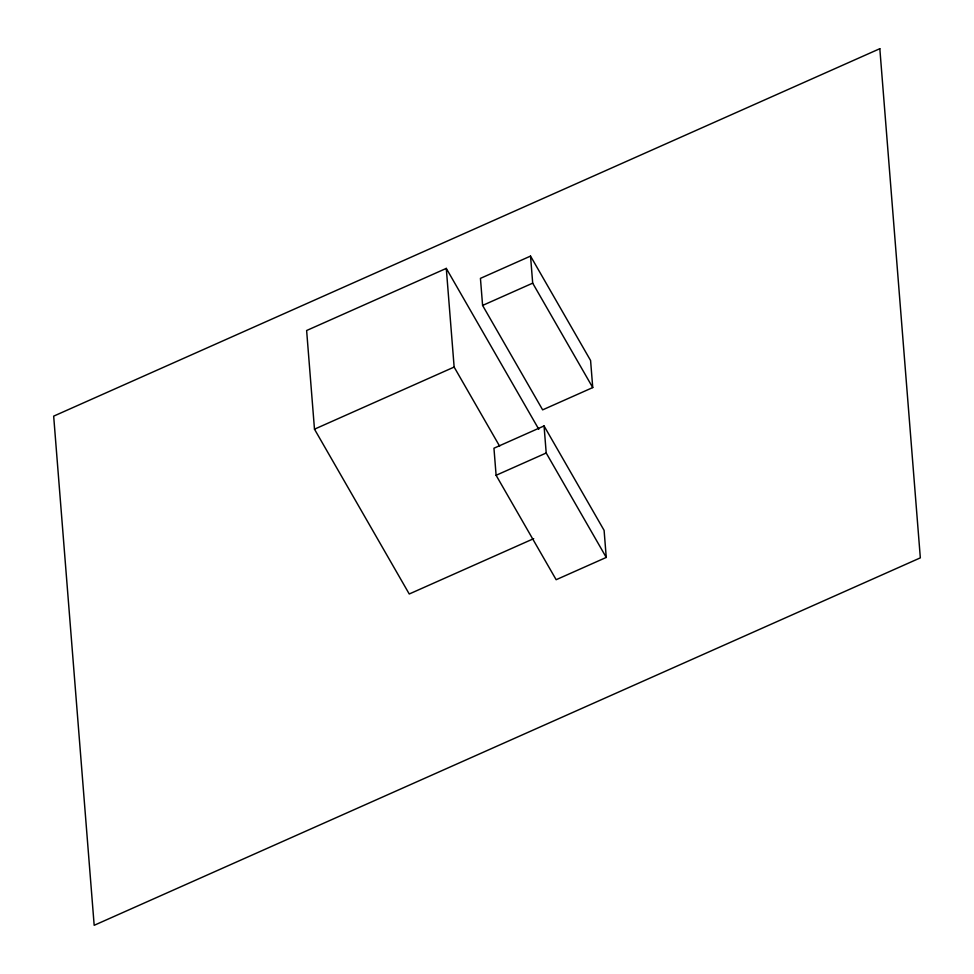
<?xml version="1.0" encoding="UTF-8"?>
<svg xmlns="http://www.w3.org/2000/svg" width="974" height="974" viewBox="0 0 974 974"><rect width="100%" height="100%" fill="white"/><g stroke="black" fill="none" stroke-linecap="round" stroke-linejoin="round"><path stroke-width="1.46" d="M538.792 429.266L446.287 268.398L306.627 330.515L314.48 429.181L409.25 593.994L533.703 538.646M530.538 256.089L480.438 278.369L482.593 305.434L542.64 409.859L592.74 387.579L590.585 360.514L530.538 256.089L532.693 283.154L592.74 387.579M482.593 305.434L532.693 283.154M314.48 429.181L454.14 367.064L446.287 268.398M544.052 425.942L493.952 448.223L496.107 475.288L556.154 579.713L606.254 557.432L604.099 530.367L544.052 425.942L546.207 453.007L606.254 557.432M496.107 475.288L546.207 453.007M454.14 367.064L499.625 446.177M879.826 48.7L53.667 416.142L94.174 925.3L920.333 557.859L879.826 48.7"/></g></svg>
